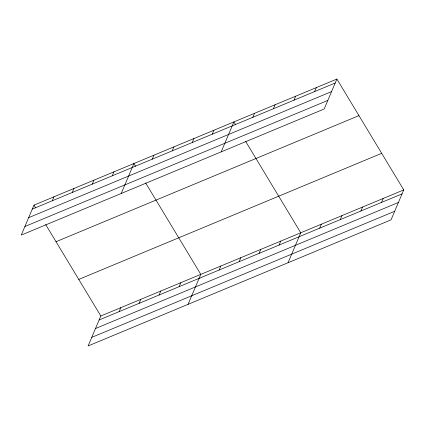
<?xml version="1.0" encoding="UTF-8"?>
<svg xmlns="http://www.w3.org/2000/svg" width="425" height="425" viewBox="0 0 425 425"><rect width="100%" height="100%" fill="white"/><g stroke="black" fill="none" stroke-linecap="round" stroke-linejoin="round"><path stroke-width="0.64" d="M336.892 79.045L33.968 205.132L21.25 235.089L324.174 109.007L336.892 79.045L403.75 189.911L391.032 219.868L88.108 345.955L100.826 315.993L403.75 189.911M52.275 200.775L53.959 196.807M72.266 192.456L73.955 188.488M92.262 184.137L93.946 180.163M112.253 175.812L113.937 171.843M121.215 193.481L133.933 163.524L135.602 166.292M152.24 159.168L153.924 155.199M172.231 150.848L173.921 146.88M119.133 311.642L120.817 307.673M192.227 142.529L193.912 138.555M139.129 303.322L140.813 299.349M212.218 134.204L213.903 130.236M159.12 294.998L160.804 291.029M221.181 151.874L233.899 121.917L235.567 124.684M179.111 286.678L180.8 282.71M252.811 117.311L254.495 113.342M188.073 304.348L200.791 274.385L145.632 182.925M273.408 108.736L275.092 104.768M219.098 270.034L220.782 266.066M294.01 100.162L295.694 96.193M239.094 261.71L240.778 257.741M314.606 91.588L316.29 87.619M259.085 253.39L260.769 249.422M279.076 245.071L280.766 241.097M288.038 262.74L300.757 232.778L245.597 141.318M319.669 228.172L321.353 224.203M340.271 219.597L341.955 215.629M360.868 211.028L362.552 207.055M381.464 202.454L383.153 198.486M32.284 209.1L335.208 83.013M28.64 217.674L331.564 91.593M24.889 226.514L327.813 100.427M56.031 241.713L358.955 115.632M78.763 279.411L381.687 153.324M99.142 319.961L402.066 193.88M95.503 328.541L398.427 202.454M91.752 337.376L394.671 211.294M33.968 205.132L35.636 207.899M45.666 224.533L100.826 315.993"/></g></svg>
